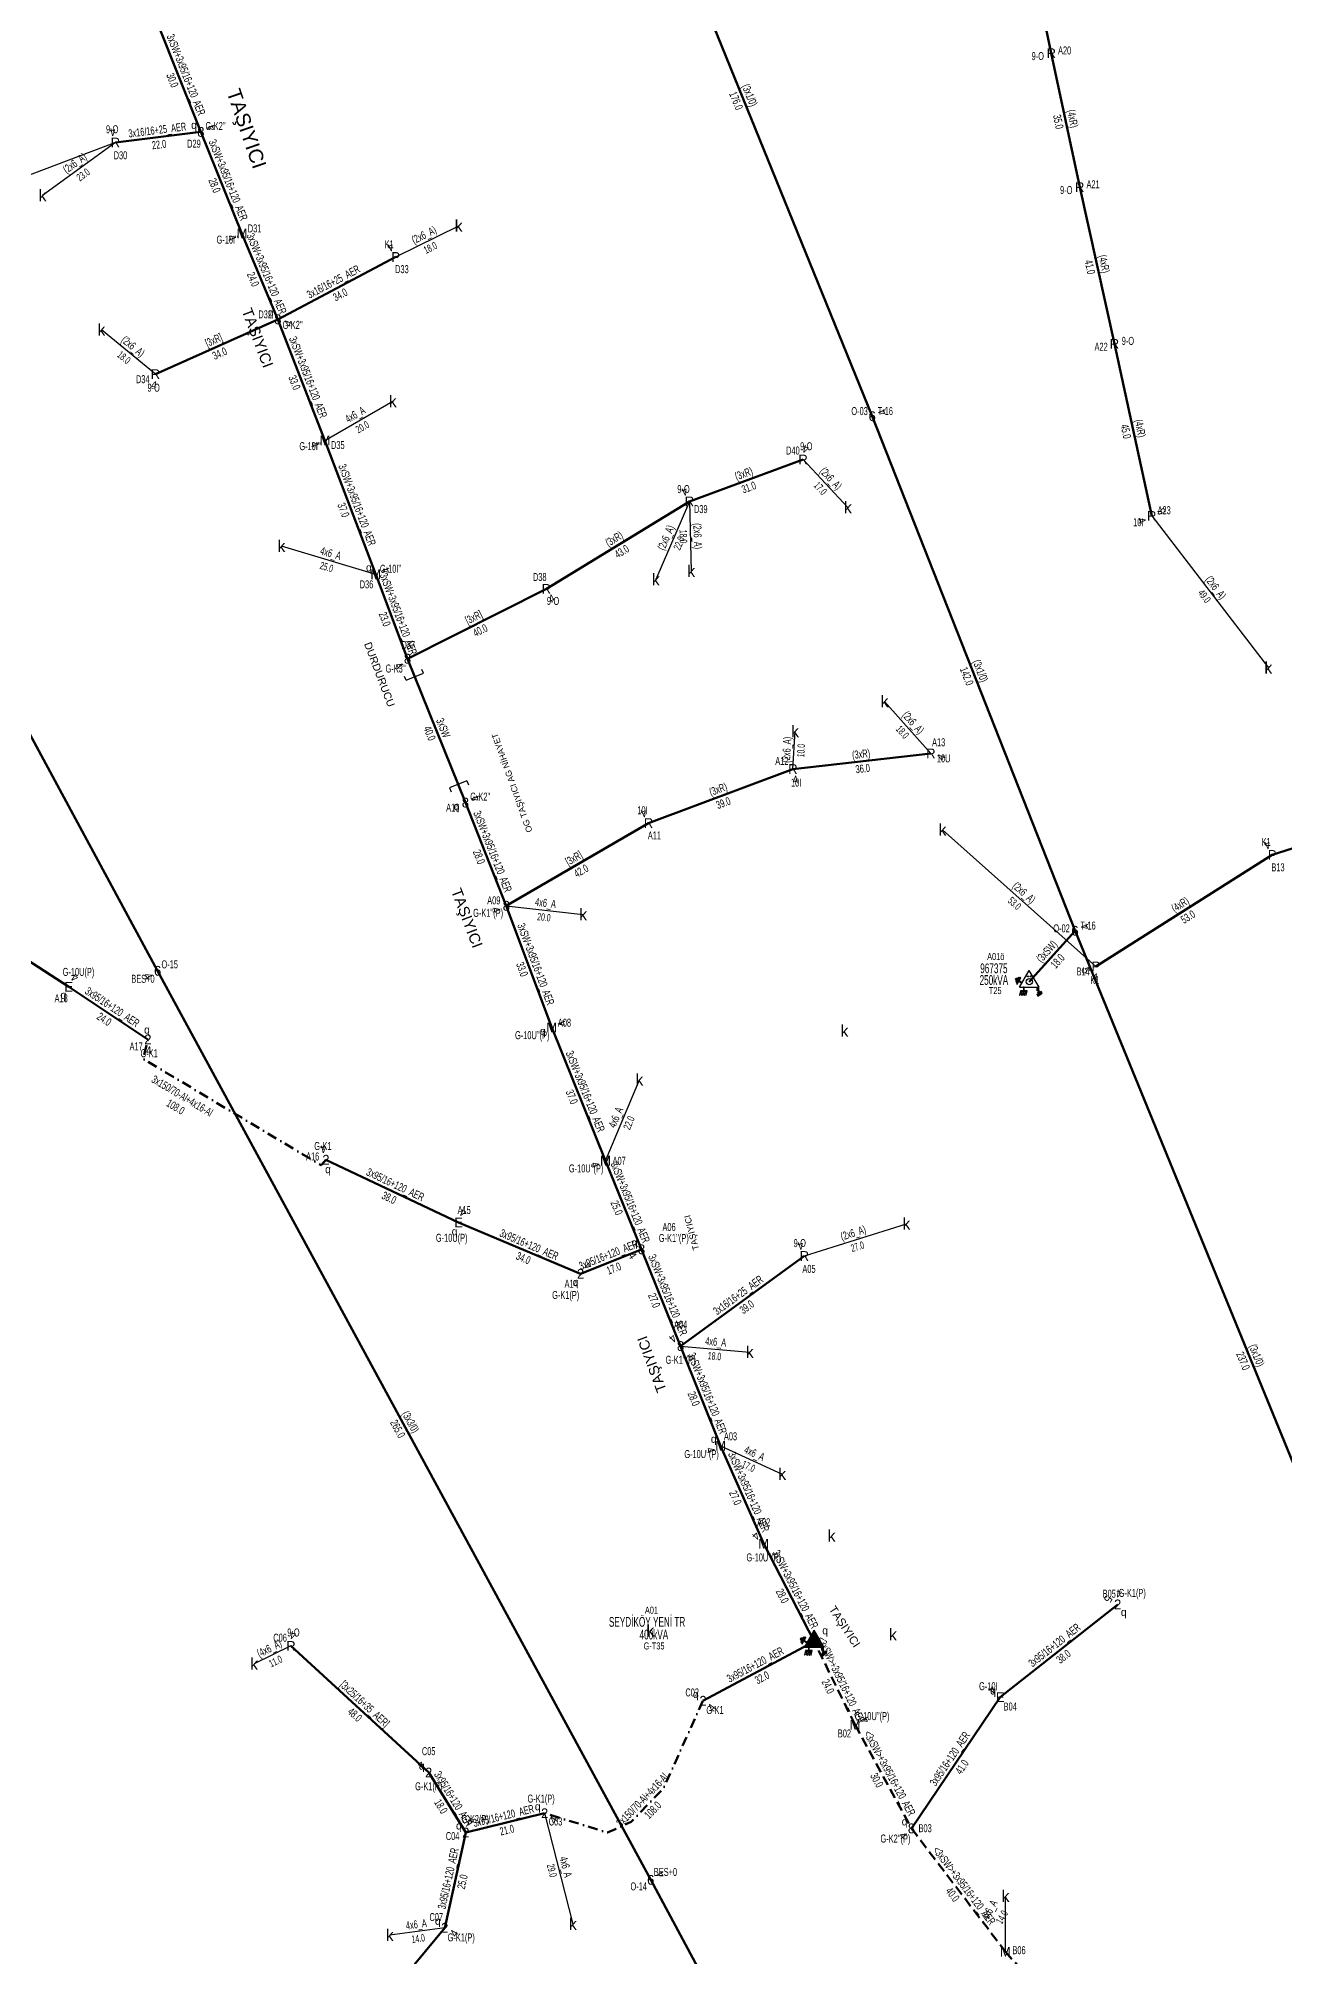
# Model space of a CAD drawing. Header units: millimetres. Extents: x 547575 to 550077, y 4149016 to 4153735.
# Drawn here: x 548948.9 to 549268.2, y 4151443 to 4151934.4 of the extents above; entities that cross this region are included whole.
import ezdxf
from ezdxf.enums import TextEntityAlignment as Align

# ---------------------------------------------------------------- set-up
doc = ezdxf.new("R2010")
doc.units = ezdxf.units.MM
doc.linetypes.add('DASHDOT', pattern=[5, 2.5, -1.25, 0, -1.25])
doc.linetypes.add('DASHED', pattern=[3.75, 2.5, -1.25])
for name, color, linetype, lineweight in [('DIREK_AG_MEVCUT', 120, 'Continuous', 25), ('DIREK_AG_YENI', 108, 'Continuous', 25), ('DIREK_ENH_MEVCUT', 6, 'Continuous', 25), ('DIREK_OG_YENI', 10, 'Continuous', 25), ('HAT_ABONE_HAVAI_MEVCUT', 56, 'Continuous', 30), ('HAT_ABONE_HAVAI_YENI', 30, 'Continuous', 30), ('HAT_AG_HAVAI_BYSK', 3, 'Continuous', 50), ('HAT_AG_HAVAI_MEVCUT', 126, 'Continuous', 50), ('HAT_AG_HAVAI_YENI', 3, 'Continuous', 50), ('HAT_AG_YERALTI_YENI', 3, 'DASHDOT', 50), ('HAT_ENH_HAVAI_MEVCUT', 6, 'Continuous', 70), ('HAT_OG_HAVAI_ILERDE', 1, 'DASHED', 70), ('HAT_OG_HAVAI_MEVCUT', 48, 'Continuous', 70), ('HAT_OG_HAVAI_YENI', 1, 'Continuous', 70), ('KOFRE_ABONE_MEVCUT', 6, 'Continuous', 25), ('KOFRE_AG_MEVCUT', 6, 'Continuous', 25), ('KULLANICI', 1, 'Continuous', 25), ('TRAFO_MEVCUT', 5, 'Continuous', 30), ('TRAFO_TADILAT_BYSK', 5, 'Continuous', 30), ('TRAFO_YENI', 5, 'Continuous', 30)]:
    doc.layers.add(name, color=color, linetype=linetype, lineweight=lineweight)
doc.layers.add('NIA_AG', color=5, linetype='Continuous')
doc.styles.add('Direk', font='B_CAD')
doc.styles.get("Standard").update_dxf_attribs({"font": 'Arial'})

# ---------------------------------------------------------------- blocks, each defined once
blk = doc.blocks.new('AG_NIA', base_point=(-64.4296, 129.8924))
at = {"layer": 'NIA_AG'}
for p, q in [((-64.429604, 132.292432), (-65.529604, 132.292432)), ((-64.429604, 127.492432), (-64.429604, 132.292432)), ((-64.429604, 127.492432), (-65.529604, 127.492432))]:
    blk.add_line(p, q, dxfattribs=at)
blk = doc.blocks.new('YENI_DIREK')
h = blk.add_hatch(color=32)
h.paths.add_polyline_path([(-3.28, -0.5), (-3.07, -0.63), (-2.64, 0.1), (-1.87, -0.35), (-1.77, -0.17), (-2.54, 0.28), (-2.11, 1.01), (-2.33, 1.14)])
h.paths.add_polyline_path([(-3.42, -0.17), (-3.29, -0.25), (-2.57, 0.98), (-2.7, 1.06)])
h.paths.add_polyline_path([(-3.5, 0.29), (-3.37, 0.22), (-3.01, 0.82), (-3.14, 0.9)])
h.paths.add_polyline_path([(-3.41, 0.73), (-3.54, 0.81), (-3.62, 0.68), (-3.49, 0.61)])
h.paths.add_polyline_path([(-1.26, -1.44), (-1.46, -1.44), (-1.47, -2.34), (-2.22, -2.34), (-2.48, -3.47), (-2.38, -3.47), (-2.17, -2.54), (-1.87, -2.54), (-2.08, -3.47), (-1.98, -3.47), (-1.77, -2.54), (-1.47, -2.54), (-1.68, -3.48), (-1.58, -3.48), (-1.37, -2.54), (-1.07, -2.54), (-1.28, -3.48), (-1.18, -3.48), (-0.97, -2.54), (-0.67, -2.55), (-0.88, -3.48), (-0.78, -3.48), (-0.52, -2.35), (-1.27, -2.34)])
at = {"layer": 'TRAFO_YENI'}
for points in [[(2.31, -1.57), (2.08, -1.92), (2.04, -1.44), (1.9, -1.44), (1.98, -2.32), (2.21, -1.96), (2.27, -2.67), (2.06, -2.67), (2.36, -2.87), (2.36, -2.86), (2.6, -2.49), (2.41, -2.63)], [(2.31, -1.57), (2.08, -1.92), (2.04, -1.44), (1.9, -1.44), (1.98, -2.32), (2.21, -1.96), (2.27, -2.67), (2.06, -2.67), (2.36, -2.87), (1.94, -3.19), (2.16, -3.79), (2.22, -3.74), (2.04, -3.26), (2.22, -3.13), (2.4, -3.6), (2.46, -3.56), (2.28, -3.08), (2.46, -2.94), (2.64, -3.42), (2.69, -3.38), (2.51, -2.9), (2.69, -2.76), (2.87, -3.24), (2.93, -3.2), (2.75, -2.72), (2.93, -2.58), (3.11, -3.06), (3.17, -3.01), (2.95, -2.42), (2.36, -2.86), (2.6, -2.49), (2.41, -2.63)], [(2.93, -2.58), (3.11, -3.06), (3.17, -3.01), (2.95, -2.42), (2.36, -2.86), (2.6, -2.49), (2.41, -2.63), (2.31, -1.57), (2.08, -1.92), (2.04, -1.44), (1.9, -1.44), (1.98, -2.32), (2.21, -1.96), (2.27, -2.67), (2.06, -2.67), (2.36, -2.87), (1.94, -3.19), (2.16, -3.79), (2.22, -3.74), (2.04, -3.26), (2.22, -3.13), (2.4, -3.6), (2.46, -3.56), (2.28, -3.08), (2.46, -2.94), (2.64, -3.42), (2.69, -3.38), (2.51, -2.9), (2.69, -2.76), (2.87, -3.24), (2.93, -3.2), (2.75, -2.72)]]:
    blk.add_hatch(color=32, dxfattribs=at).paths.add_polyline_path(points)
at = {"layer": 'TRAFO_TADILAT_BYSK', "color": 32, "flags": 128}
for points in [[(-3.49, 0.61), (-3.41, 0.73), (-3.54, 0.81), (-3.62, 0.68), (-3.49, 0.61)], [(-3.37, 0.22), (-3.01, 0.82), (-3.14, 0.9), (-3.5, 0.29), (-3.37, 0.22)], [(-3.29, -0.25), (-2.57, 0.98), (-2.7, 1.06), (-3.42, -0.17), (-3.29, -0.25)], [(-1.77, -0.17), (-2.54, 0.28), (-2.11, 1.01), (-2.33, 1.14), (-3.28, -0.5), (-3.07, -0.63), (-2.64, 0.1), (-1.87, -0.35), (-1.77, -0.17)], [(-1.26, -1.44), (-1.46, -1.44), (-1.47, -2.34), (-2.22, -2.34), (-2.48, -3.47), (-2.38, -3.47), (-2.17, -2.54), (-1.87, -2.54), (-2.08, -3.47), (-1.98, -3.47), (-1.77, -2.54), (-1.47, -2.54), (-1.68, -3.48), (-1.58, -3.48), (-1.37, -2.54), (-1.07, -2.54), (-1.28, -3.48), (-1.18, -3.48), (-0.97, -2.54), (-0.67, -2.55), (-0.88, -3.48), (-0.78, -3.48), (-0.52, -2.35), (-1.27, -2.34), (-1.26, -1.44)]]:
    blk.add_lwpolyline(points, dxfattribs=at)
at = {"layer": 'TRAFO_YENI', "linetype": 'Continuous'}
for p, q in [((-2.5, -1.44), (0, 2.89)), ((2.5, -1.44), (0, 2.89)), ((-2.5, -1.44), (2.5, -1.44))]:
    blk.add_line(p, q, dxfattribs=at)
at = {"layer": 'TRAFO_YENI', "color": 32, "flags": 128}
blk.add_lwpolyline([(1.9, -1.44), (2.04, -1.44), (2.08, -1.92), (2.31, -1.57), (2.41, -2.63), (2.6, -2.49), (2.36, -2.86), (2.95, -2.42), (3.17, -3.01), (3.11, -3.06), (2.93, -2.58), (2.75, -2.72), (2.93, -3.2), (2.87, -3.24), (2.69, -2.76), (2.51, -2.9), (2.69, -3.38), (2.64, -3.42), (2.46, -2.94), (2.28, -3.08), (2.46, -3.56), (2.4, -3.6), (2.22, -3.13), (2.04, -3.26), (2.22, -3.74), (2.16, -3.79), (1.94, -3.19), (2.36, -2.87), (2.06, -2.67), (2.27, -2.67), (2.21, -1.96), (1.98, -2.32), (1.9, -1.44)], dxfattribs=at)
at = {"layer": 'TRAFO_YENI', "linetype": 'Continuous'}
for points in [[(-2.5, -1.44), (0, -1.44), (0, 2.89)], [(0, -1.44), (0, 2.89), (2.5, -1.44)]]:
    blk.add_solid(points, dxfattribs=at)
blk = doc.blocks.new('MEV_DIREK_OZEL')
h = blk.add_hatch(color=32)
h.paths.add_polyline_path([(-2.12, 1), (-2.34, 1.12), (-3.29, -0.52), (-3.08, -0.65), (-2.65, 0.09), (-1.88, -0.36), (-1.78, -0.19), (-2.55, 0.26)])
h.paths.add_polyline_path([(-3.44, -0.15), (-3.31, -0.22), (-2.59, 1.01), (-2.72, 1.09)])
h.paths.add_polyline_path([(-3.52, 0.32), (-3.39, 0.24), (-3.03, 0.85), (-3.16, 0.92)])
h.paths.add_polyline_path([(-3.56, 0.84), (-3.64, 0.71), (-3.51, 0.63), (-3.43, 0.76)])
h.paths.add_polyline_path([(-1.49, -2.34), (-2.24, -2.34), (-2.5, -3.47), (-2.4, -3.47), (-2.19, -2.54), (-1.89, -2.54), (-2.1, -3.47), (-2, -3.47), (-1.79, -2.54), (-1.49, -2.54), (-1.7, -3.48), (-1.6, -3.48), (-1.39, -2.54), (-1.09, -2.54), (-1.3, -3.48), (-1.2, -3.48), (-0.99, -2.54), (-0.69, -2.55), (-0.9, -3.48), (-0.8, -3.48), (-0.54, -2.35), (-1.29, -2.34), (-1.29, -1.44), (-1.49, -1.44)])
at = {"layer": 'TRAFO_MEVCUT'}
for points in [[(2.4, -1.57), (2.17, -1.92), (2.12, -1.44), (1.99, -1.44), (2.06, -2.32), (2.29, -1.96), (2.35, -2.67), (2.14, -2.67), (2.44, -2.87), (2.45, -2.86), (2.69, -2.49), (2.49, -2.63)], [(2.4, -1.57), (2.17, -1.92), (2.12, -1.44), (1.99, -1.44), (2.06, -2.32), (2.29, -1.96), (2.35, -2.67), (2.14, -2.67), (2.44, -2.87), (2.02, -3.19), (2.24, -3.79), (2.3, -3.74), (2.13, -3.26), (2.3, -3.13), (2.48, -3.6), (2.54, -3.56), (2.36, -3.08), (2.54, -2.94), (2.72, -3.42), (2.78, -3.38), (2.6, -2.9), (2.78, -2.76), (2.95, -3.24), (3.01, -3.2), (2.84, -2.72), (3.01, -2.58), (3.19, -3.06), (3.25, -3.01), (3.03, -2.42), (2.45, -2.86), (2.69, -2.49), (2.49, -2.63)], [(3.01, -2.58), (3.19, -3.06), (3.25, -3.01), (3.03, -2.42), (2.45, -2.86), (2.69, -2.49), (2.49, -2.63), (2.4, -1.57), (2.17, -1.92), (2.12, -1.44), (1.99, -1.44), (2.06, -2.32), (2.29, -1.96), (2.35, -2.67), (2.14, -2.67), (2.44, -2.87), (2.02, -3.19), (2.24, -3.79), (2.3, -3.74), (2.13, -3.26), (2.3, -3.13), (2.48, -3.6), (2.54, -3.56), (2.36, -3.08), (2.54, -2.94), (2.72, -3.42), (2.78, -3.38), (2.6, -2.9), (2.78, -2.76), (2.95, -3.24), (3.01, -3.2), (2.84, -2.72)]]:
    blk.add_hatch(color=32, dxfattribs=at).paths.add_polyline_path(points)
at = {"layer": 'TRAFO_MEVCUT', "linetype": 'Continuous'}
for p, q in [((-2.5, -1.44), (0, 2.89)), ((2.5, -1.44), (0, 2.89)), ((-2.5, -1.44), (2.5, -1.44))]:
    blk.add_line(p, q, dxfattribs=at)
at = {"layer": 'TRAFO_MEVCUT', "color": 32, "flags": 128}
blk.add_lwpolyline([(1.99, -1.44), (2.12, -1.44), (2.17, -1.92), (2.4, -1.57), (2.49, -2.63), (2.69, -2.49), (2.45, -2.86), (3.03, -2.42), (3.25, -3.01), (3.19, -3.06), (3.01, -2.58), (2.84, -2.72), (3.01, -3.2), (2.95, -3.24), (2.78, -2.76), (2.6, -2.9), (2.78, -3.38), (2.72, -3.42), (2.54, -2.94), (2.36, -3.08), (2.54, -3.56), (2.48, -3.6), (2.3, -3.13), (2.13, -3.26), (2.3, -3.74), (2.24, -3.79), (2.02, -3.19), (2.44, -2.87), (2.14, -2.67), (2.35, -2.67), (2.29, -1.96), (2.06, -2.32), (1.99, -1.44)], dxfattribs=at)
at = {"layer": 'TRAFO_MEVCUT', "linetype": 'Continuous'}
for centre, radius in [((0, 0), 0.804), ((-0.34, 1.34), 0.12), ((0.34, 1.34), 0.12)]:
    blk.add_circle(centre, radius, dxfattribs=at)
at = {"layer": 'TRAFO_TADILAT_BYSK', "color": 32, "flags": 128}
for points in [[(-3.51, 0.63), (-3.43, 0.76), (-3.56, 0.84), (-3.64, 0.71), (-3.51, 0.63)], [(-3.39, 0.24), (-3.03, 0.85), (-3.16, 0.92), (-3.52, 0.32), (-3.39, 0.24)], [(-3.31, -0.22), (-2.59, 1.01), (-2.72, 1.09), (-3.44, -0.15), (-3.31, -0.22)], [(-1.78, -0.19), (-2.55, 0.26), (-2.12, 1), (-2.34, 1.12), (-3.29, -0.52), (-3.08, -0.65), (-2.65, 0.09), (-1.88, -0.36), (-1.78, -0.19)], [(-1.29, -1.44), (-1.49, -1.44), (-1.49, -2.34), (-2.24, -2.34), (-2.5, -3.47), (-2.4, -3.47), (-2.19, -2.54), (-1.89, -2.54), (-2.1, -3.47), (-2, -3.47), (-1.79, -2.54), (-1.49, -2.54), (-1.7, -3.48), (-1.6, -3.48), (-1.39, -2.54), (-1.09, -2.54), (-1.3, -3.48), (-1.2, -3.48), (-0.99, -2.54), (-0.69, -2.55), (-0.9, -3.48), (-0.8, -3.48), (-0.54, -2.35), (-1.29, -2.34), (-1.29, -1.44)]]:
    blk.add_lwpolyline(points, dxfattribs=at)

msp = doc.modelspace()

# ---------------------------------------------------------------- linework, layer by layer
at = {"layer": 'HAT_ABONE_HAVAI_MEVCUT'}
for p, q in [((548968.61, 4151907.68), (548895.99, 4151880.29)), ((548968.61, 4151907.68), (548949.94, 4151894.15)), ((549040.41, 4151878.37), (549056.55, 4151886.34)), ((548978.86, 4151848.36), (548965, 4151859.71)), ((549144.8, 4151826.48), (549156.28, 4151814.22)), ((549115.68, 4151815.76), (549107.05, 4151795.73)), ((549115.68, 4151815.76), (549116.14, 4151797.89)), ((549234.12, 4151812.039), (549263.996, 4151773.113)), ((549177.53, 4151751.2), (549165.68, 4151764.55)), ((549142.17, 4151747.21), (549142.73, 4151756.87)), ((549219.806, 4151696.658), (549180.507, 4151731.651)), ((549145.12, 4151622.48), (549171.25, 4151630.74)), ((549013.58, 4151522.59), (549004.128546, 4151517.972856))]:
    msp.add_line(p, q, dxfattribs=at)
at = {"layer": 'HAT_ABONE_HAVAI_YENI'}
for p, q in [((549022.276, 4151831.386), (549039.65, 4151841.4)), ((549035.314, 4151797.075), (549011.127991, 4151804.298671)), ((549068.754, 4151712.173), (549088.45, 4151709.93)), ((549094.168, 4151646.892), (549102.85, 4151667.63)), ((549113.401, 4151599.395), (549131.12, 4151597.86)), ((549123.667, 4151573.859), (549139.44, 4151566.62)), ((549078.561, 4151479.725), (549085.82, 4151451.31)), ((549196.633537, 4151444.260407), (549196.67, 4151458.51)), ((549052.977, 4151450.402), (549038.88, 4151448.48))]:
    msp.add_line(p, q, dxfattribs=at)
at = {"layer": 'HAT_AG_HAVAI_BYSK'}
for p, q in [((548978.86, 4151848.36), (549010.212, 4151862.398)), ((549079.02, 4151793.35), (549043.441, 4151775.47)), ((549105.2, 4151733.35), (549068.754, 4151712.173)), ((549048.859679, 4151490.143606), (549013.58, 4151522.59)), ((549022.01, 4151413.09), (549052.977, 4151450.402))]:
    msp.add_line(p, q, dxfattribs=at)
at = {"layer": 'HAT_AG_HAVAI_MEVCUT'}
for p, q in [((549208.374, 4151930.565), (549199.874, 4151971.462)), ((549208.374, 4151930.565), (549215.67, 4151896.26)), ((549224.567, 4151856.133), (549215.67, 4151896.26)), ((549234.12, 4151812.039), (549224.567, 4151856.133)), ((549115.68, 4151815.76), (549144.8, 4151826.48)), ((549079.02, 4151793.35), (549115.68, 4151815.76)), ((549177.53, 4151751.2), (549142.17, 4151747.21)), ((549105.2, 4151733.35), (549142.17, 4151747.21)), ((549264.983, 4151725.206), (549282.929, 4151730.95)), ((549219.806, 4151696.658), (549264.983, 4151725.206))]:
    msp.add_line(p, q, dxfattribs=at)
at = {"layer": 'HAT_AG_HAVAI_YENI'}
for p, q in [((548968.61, 4151907.68), (548990.5, 4151910.416)), ((549040.41, 4151878.37), (549010.212, 4151862.398)), ((548956.627618, 4151691.433258), (548927.009, 4151710.568)), ((548976.913216, 4151677.954514), (548956.627618, 4151691.433258)), ((549056.521, 4151631.057), (549022.528, 4151647.126)), ((549087.773, 4151617.92), (549056.521, 4151631.057)), ((549103.402, 4151624.176), (549087.773, 4151617.92)), ((549113.401, 4151599.395), (549145.12, 4151622.48)), ((549195.293, 4151509.454), (549225.398, 4151533.222)), ((549147.626771, 4151523.741767), (549119.145633, 4151508.546063)), ((549172.56, 4151475.849), (549195.293, 4151509.454)), ((549058.373, 4151474.799), (549048.859679, 4151490.143606)), ((549078.561, 4151479.725), (549058.373, 4151474.799)), ((549058.373, 4151474.799), (549052.977, 4151450.402))]:
    msp.add_line(p, q, dxfattribs=at)
at = {"layer": 'HAT_AG_YERALTI_YENI', "flags": 128}
for points in [[(549022.528, 4151647.126), (549021.319401, 4151645.698969), (548975.695173, 4151672.992034), (548976.913216, 4151677.954514)], [(549119.145633, 4151508.546063), (549109.078042, 4151486.179124), (549100.752693, 4151477.530461), (549094.690546, 4151474.782287), (549078.561, 4151479.725)]]:
    msp.add_lwpolyline(points, dxfattribs=at)
at = {"layer": 'HAT_ENH_HAVAI_MEVCUT'}
for p, q in [((549162.505794, 4151837.577322), (549096.242398, 4152000.639409)), ((548843.543, 4151946.816), (548979.421, 4151695.522)), ((549214.457, 4151705.78), (549162.505794, 4151837.577322)), ((549304.109849, 4151486.855643), (549214.457, 4151705.78)), ((548979.421, 4151695.522), (549105.755802, 4151462.669872)), ((549105.755802, 4151462.669872), (549219.021558, 4151251.826673))]:
    msp.add_line(p, q, dxfattribs=at)
at = {"layer": 'HAT_OG_HAVAI_ILERDE'}
for p, q in [((549158.117, 4151502.362), (549147.626771, 4151523.741767)), ((549158.117, 4151502.362), (549172.56, 4151475.849)), ((549172.56, 4151475.849), (549196.633537, 4151444.260407)), ((549196.633537, 4151444.260407), (549218.255, 4151420.171))]:
    msp.add_line(p, q, dxfattribs=at)
at = {"layer": 'HAT_OG_HAVAI_MEVCUT'}
msp.add_line((549214.457, 4151705.78), (549202.741, 4151692.74), dxfattribs=at)
at = {"layer": 'HAT_OG_HAVAI_YENI'}
for p, q in [((548979.414, 4151938.308), (548990.5, 4151910.416)), ((548990.5, 4151910.416), (549001.028, 4151884.372)), ((549001.028, 4151884.372), (549010.212, 4151862.398)), ((549010.212, 4151862.398), (549022.276, 4151831.386)), ((549022.276, 4151831.386), (549035.314, 4151797.075)), ((549035.314, 4151797.075), (549043.441, 4151775.47)), ((549043.441, 4151775.47), (549058.275, 4151738.622)), ((549058.275, 4151738.622), (549068.754, 4151712.173)), ((549068.754, 4151712.173), (549080.392, 4151680.981)), ((549080.392, 4151680.981), (549094.168, 4151646.892)), ((549094.168, 4151646.892), (549103.402, 4151624.176)), ((549103.402, 4151624.176), (549113.401, 4151599.395)), ((549123.667, 4151573.859), (549113.401, 4151599.395)), ((549134.693, 4151548.768), (549123.667, 4151573.859)), ((549147.626771, 4151523.741767), (549134.693, 4151548.768))]:
    msp.add_line(p, q, dxfattribs=at)

# ---------------------------------------------------------------- block references
at = {"layer": 'NIA_AG'}
for p, rotation in [((549045.308236, 4151770.831743), 291.928371), ((549056.407764, 4151743.260257), 111.928371)]:
    msp.add_blockref('AG_NIA', p, dxfattribs=dict(at, rotation=rotation))
at = {"layer": 'TRAFO_MEVCUT', "linetype": 'ByBlock'}
msp.add_blockref('MEV_DIREK_OZEL', (549202.741, 4151692.74), dxfattribs=at)
at = {"layer": 'TRAFO_YENI'}
msp.add_blockref('YENI_DIREK', (549147.626771, 4151523.741767), dxfattribs=at)

# ---------------------------------------------------------------- texts
at = {"layer": 'DIREK_AG_MEVCUT', "linetype": 'ByBlock', "width": 0.53}
for s, p in [('9-O', (549204.916385, 4151929.838007)), ('A20', (549211.799109, 4151931.285159)), ('9-O', (549212.217331, 4151895.510092)), ('A21', (549219.090256, 4151897.002867)), ('A22', (549221.14816, 4151855.383643)), ('9-O', (549228.018226, 4151856.889456)), ('10I', (549230.673337, 4151810.441643)), ('A23', (549237.295544, 4151813.510707)), ('K1', (549263.435388, 4151728.522011)), ('B13', (549266.463209, 4151722.03441)), ('B14', (549216.556532, 4151695.357632)), ('K1', (549219.516888, 4151693.138999))]:
    msp.add_text(s, height=2.05, dxfattribs=at).set_placement(p, align=Align.MIDDLE_CENTER)
at = {"layer": 'DIREK_AG_MEVCUT', "linetype": 'ByBlock', "style": 'Direk'}
for s, p in [('R', (549208.374, 4151930.565)), ('R', (549215.67, 4151896.26)), ('R', (549224.567, 4151856.133)), ('R', (549234.12, 4151812.039)), ('P', (549264.983, 4151725.206)), ('P', (549219.806, 4151696.658))]:
    msp.add_text(s, height=2.5, dxfattribs=at).set_placement(p, align=Align.MIDDLE_CENTER)
at = {"layer": 'DIREK_AG_MEVCUT', "width": 0.53}
for s, p in [('9-O', (548967.767562, 4151911.085499)), ('D30', (548969.894315, 4151904.424154)), ('K1', (549038.738729, 4151881.639106)), ('D33', (549042.003187, 4151875.253631)), ('D34', (548975.604537, 4151847.074714)), ('9-O', (548978.396706, 4151844.886271)), ('D40', (549142.181197, 4151828.80204)), ('9-O', (549145.609107, 4151829.893241)), ('9-O', (549114.148947, 4151818.923794)), ('D39', (549118.576237, 4151813.794851)), ('D38', (549077.319997, 4151796.40941)), ('9-O', (549080.728011, 4151790.276179)), ('A13', (549179.522244, 4151754.077666)), ('A12', (549139.352271, 4151749.286151)), ('10U', (549180.810863, 4151749.941631)), ('10I', (549143.004664, 4151743.731894)), ('10I', (549103.640823, 4151736.640305)), ('A11', (549106.698782, 4151730.187145)), ('9-O', (549143.935138, 4151625.785511)), ('A05', (549146.300998, 4151619.18527)), ('C06', (549010.791357, 4151524.705058)), ('9-O', (549014.212523, 4151526.038596))]:
    msp.add_text(s, height=2.05, dxfattribs=at).set_placement(p, align=Align.MIDDLE_CENTER)
at = {"layer": 'DIREK_AG_MEVCUT', "color": 32, "style": 'Direk'}
for s, rotation, p in [('4', 193.894642, (548967.937616, 4151910.398069)), ('4', 207.077565, (549039.13545, 4151880.863095)), ('4', 352.403252, (548978.48984, 4151845.584575)), ('4', 166.66422, (549145.445841, 4151829.204498)), ('4', 205.82371, (549114.46031, 4151818.280388)), ('4', 294.865383, (549231.579565, 4151810.861634)), ('5', 114.865383, (549236.660435, 4151813.216366)), ('4', 389.059338, (549080.380002, 4151790.902472)), ('4', 429.015772, (549180.144301, 4151750.197289)), ('4', 373.494469, (549142.823384, 4151744.487301)), ('4', 205.35487, (549104.000974, 4151735.880284)), ('4', 205.018882, (549263.798833, 4151727.743272)), ('5', 291.810231, (549217.206425, 4151695.617706)), ('4', 355.303282, (549219.576732, 4151693.867402)), ('4', 199.720248, (549144.175202, 4151625.115784)), ('4', 169.606639, (549014.085134, 4151525.344059))]:
    msp.add_text(s, height=2, rotation=rotation, dxfattribs=at).set_placement(p, align=Align.MIDDLE_CENTER)
at = {"layer": 'DIREK_AG_MEVCUT', "style": 'Direk'}
for s, p in [('R', (548968.61, 4151907.68)), ('P', (549040.41, 4151878.37)), ('R', (548978.86, 4151848.36)), ('R', (549144.8, 4151826.48)), ('R', (549115.68, 4151815.76)), ('R', (549079.02, 4151793.35)), ('R', (549177.53, 4151751.2)), ('R', (549142.17, 4151747.21)), ('R', (549105.2, 4151733.35)), ('R', (549145.12, 4151622.48)), ('R', (549013.58, 4151522.59))]:
    msp.add_text(s, height=2.5, dxfattribs=at).set_placement(p, align=Align.MIDDLE_CENTER)
at = {"layer": 'DIREK_AG_YENI', "style": 'Direk'}
for s, p in [('E', (548956.627618, 4151691.433258)), ('2', (548976.913216, 4151677.954514)), ('2', (549022.528, 4151647.126)), ('E', (549056.521, 4151631.057)), ('2', (549087.773, 4151617.92)), ('2', (549225.398, 4151533.222)), ('E', (549195.293, 4151509.454)), ('2', (549119.145633, 4151508.546063)), ('2', (549048.859679, 4151490.143606)), ('2', (549078.561, 4151479.725)), ('2', (549058.373, 4151474.799)), ('2', (549052.977, 4151450.402))]:
    msp.add_text(s, height=2.5, dxfattribs=at).set_placement(p, align=Align.MIDDLE_CENTER)
at = {"layer": 'DIREK_AG_YENI', "width": 0.53}
for s, p in [('G-10U(P)', (548959.141667, 4151695.249931)), ('A18', (548954.702315, 4151688.510382)), ('A17', (548973.909923, 4151676.15723)), ('G-K1', (548977.243797, 4151674.425069)), ('A16', (549019.13229, 4151647.974029)), ('G-K1', (549021.765701, 4151650.646292)), ('A15', (549057.954562, 4151634.249945)), ('G-10U(P)', (549054.761029, 4151627.137051)), ('G-K1(P)', (549083.96914, 4151612.492879)), ('A14', (549085.366876, 4151615.378235)), ('B05', (549223.229195, 4151535.96905)), ('G-K1(P)', (549229.133789, 4151536.171418)), ('C02', (549116.375897, 4151510.68582)), ('G-10I', (549192.245647, 4151512.285093)), ('G-K1', (549122.216839, 4151506.173405)), ('B04', (549197.857187, 4151507.071785)), ('C05', (549048.859679, 4151495.643606)), ('G-K1(P)', (549048.859679, 4151486.643606)), ('G-K1(P)', (549077.672493, 4151483.490214)), ('G-K2(P)', (549060.795941, 4151478.241253)), ('C03', (549081.360036, 4151477.623716)), ('C04', (549054.992842, 4151473.890963)), ('C07', (549050.800975, 4151453.143335)), ('G-K1(P)', (549057.196164, 4151447.937957))]:
    msp.add_text(s, height=2.05, dxfattribs=at).set_placement(p, align=Align.MIDDLE_CENTER)
at = {"layer": 'DIREK_AG_YENI', "color": 32, "style": 'Direk'}
for s, rotation, p in [('4', 146.627033, (548958.167861, 4151693.771559)), ('4', 365.350915, (548977.174331, 4151675.166716)), ('4', 192.218415, (549021.935411, 4151649.862574)), ('4', 155.820972, (549057.66785, 4151633.611356)), ('4', 136.570304, (549089.697899, 4151619.953412)), ('5', 240.791213, (549222.954028, 4151534.588382)), ('4', 173.291213, (549225.725105, 4151536.002828)), ('4', 227.106888, (549193.241651, 4151511.359772)), ('4', 412.312145, (549121.361421, 4151506.834257)), ('4', 225.000001, (549046.87978, 4151492.123505)), ('4', 157.70777, (549059.435126, 4151477.389731)), ('4', 413.10382, (549080.800229, 4151478.043973)), ('4', 419.714552, (549055.394866, 4151448.989937))]:
    msp.add_text(s, height=2, rotation=rotation, dxfattribs=at).set_placement(p, align=Align.MIDDLE_CENTER)
at = {"layer": 'DIREK_AG_YENI', "color": 4, "style": 'Direk'}
for p in [(548955.257506, 4151689.342136), (548976.680078, 4151680.443619), (549023.057097, 4151644.68263), (549055.497027, 4151628.776325), (549086.506548, 4151615.764519), (549226.947147, 4151531.259822), (549117.321209, 4151510.255296), (549193.461438, 4151511.155582), (549047.091912, 4151491.911373), (549076.793233, 4151481.492767), (549056.605233, 4151476.566767), (549051.209233, 4151452.169767)]:
    msp.add_text('q', height=2, dxfattribs=at).set_placement(p, align=Align.MIDDLE_CENTER)
at = {"layer": 'DIREK_ENH_MEVCUT', "width": 0.53}
for s, p in [('O-03', (549159.264471, 4151838.89786)), ('T-16', (549165.849953, 4151838.915852)), ('O-02', (549211.012453, 4151706.400563)), ('T-16', (549217.799299, 4151707.123018)), ('O-15', (548982.498566, 4151697.18891)), ('BES+0', (548975.652265, 4151693.480731)), ('O-14', (549102.675973, 4151461.007147)), ('BES+0', (549109.527817, 4151464.706291))]:
    msp.add_text(s, height=2.05, dxfattribs=at).set_placement(p, align=Align.MIDDLE_CENTER)
at = {"layer": 'DIREK_ENH_MEVCUT', "style": 'Direk'}
for p in [(549162.505794, 4151837.577322), (549214.457, 4151705.78), (548979.421, 4151695.522), (549105.755802, 4151462.669872)]:
    msp.add_text('6', height=2.5, dxfattribs=at).set_placement(p, align=Align.MIDDLE_CENTER)
at = {"layer": 'DIREK_ENH_MEVCUT', "color": 32, "style": 'Direk'}
for rotation, p in [(111.814212, (549165.105297, 4151838.617797)), (111.891481, (549217.055097, 4151706.82398)), (298.441413, (548976.958947, 4151694.188472)), (118.363535, (549108.219665, 4151464.000052))]:
    msp.add_text('4', height=2, rotation=rotation, dxfattribs=at).set_placement(p, align=Align.MIDDLE_CENTER)
at = {"layer": 'DIREK_OG_YENI', "width": 0.53}
for s, p in [('D29', (548988.727166, 4151907.39821)), ("G-K2''", (548994.254599, 4151911.921017)), ("G-10I''", (548997.25047, 4151882.819144)), ('D31', (549004.265156, 4151885.702721)), ('D32', (549006.957748, 4151863.686348)), ("G-K2''", (549014.007347, 4151860.983934)), ("G-10I''", (549018.458831, 4151829.918314)), ('D35', (549025.57284, 4151830.210905)), ('D36', (549032.926672, 4151794.515573)), ("G-10I''", (549039.101557, 4151798.506991)), ('D37', (549043.639474, 4151778.964368)), ("G-K3''", (549040.38449, 4151772.9618)), ('A10', (549055.024638, 4151737.323867)), ("G-K2''", (549062.070153, 4151740.137712)), ('A09', (549065.548562, 4151713.578407)), ("G-K1''(P)", (549064.087346, 4151710.378169)), ('A08', (549083.654409, 4151682.248552)), ("G-10U''(P)", (549075.401679, 4151679.042099)), ("G-10U''(P)", (549089.200413, 4151644.912471)), ('A07', (549097.667786, 4151646.853279)), ('A06', (549110.446174, 4151629.906389)), ("G-K1''(P)", (549111.666061, 4151627.080828)), ('A04', (549113.401, 4151604.895)), ("G-K1''(P)", (549113.401, 4151595.895)), ('A03', (549126.185665, 4151576.289293)), ("G-10U''(P)", (549118.780385, 4151571.743147)), ('A02', (549134.693, 4151554.268)), ("G-10U''(P)", (549134.693, 4151545.268)), ("G-10U''(P)", (549162.499592, 4151504.617426)), ('B02', (549155.38019, 4151500.180287)), ('B03', (549176.059557, 4151475.904685)), ("G-K2''(P)", (549168.449947, 4151473.256748)), ('B06', (549200.11119, 4151444.655283))]:
    msp.add_text(s, height=2.05, dxfattribs=at).set_placement(p, align=Align.MIDDLE_CENTER)
at = {"layer": 'DIREK_OG_YENI', "color": 4, "style": 'Direk'}
for p in [(548988.732233, 4151912.183767), (549008.444233, 4151864.165767), (549033.546233, 4151798.842767), (549055.953313, 4151737.694762), (549078.061708, 4151680.075606), (549101.634233, 4151625.943767), (549121.899233, 4151575.626767), (549170.792233, 4151477.616767)]:
    msp.add_text('q', height=2, dxfattribs=at).set_placement(p, align=Align.MIDDLE_CENTER)
at = {"layer": 'DIREK_OG_YENI', "style": 'Direk'}
for s, p in [('8', (548990.5, 4151910.416)), ('M', (549001.028, 4151884.372)), ('8', (549010.212, 4151862.398)), ('M', (549022.276, 4151831.386)), ('M', (549035.314, 4151797.075)), ('8', (549043.441, 4151775.47)), ('8', (549058.275, 4151738.622)), ('8', (549068.754, 4151712.173)), ('M', (549080.392, 4151680.981)), ('M', (549094.168, 4151646.892)), ('8', (549103.402, 4151624.176)), ('8', (549113.401, 4151599.395)), ('M', (549123.667, 4151573.859)), ('M', (549134.693, 4151548.768)), ('M', (549158.117, 4151502.362)), ('8', (549172.56, 4151475.849)), ('M', (549196.633537, 4151444.260407))]:
    msp.add_text(s, height=2.5, dxfattribs=at).set_placement(p, align=Align.MIDDLE_CENTER)
at = {"layer": 'DIREK_OG_YENI', "color": 32, "style": 'Direk'}
for rotation, p in [(111.843201, (548993.098976, 4151911.45779)), (292.346447, (548998.438275, 4151883.307423)), (429.565672, (549012.835804, 4151861.420426)), (291.031548, (549019.662528, 4151830.381131)), (110.710484, (549037.933062, 4151798.065209)), (309.372618, (549041.276497, 4151773.693789)), (111.770833, (549060.875289, 4151739.660506)), (291.037134, (549066.140626, 4151711.167876)), (111.232762, (549083.001927, 4151681.995041)), (291.726738, (549091.566912, 4151645.855495)), (303.803342, (549101.075334, 4151622.618237)), (225.000001, (549111.421101, 4151601.374899)), (293.412106, (549121.097522, 4151572.746443)), (225.000001, (549132.713101, 4151550.747899)), (117.231838, (549160.606654, 4151503.643258)), (310.450334, (549170.429288, 4151474.032392))]:
    msp.add_text('4', height=2, rotation=rotation, dxfattribs=at).set_placement(p, align=Align.MIDDLE_CENTER)
at = {"layer": 'HAT_ABONE_HAVAI_MEVCUT', "lineweight": 30, "width": 0.53}
for s, rotation, p in [('(2x6_A)', 395.930544, (548958.776217, 4151901.60327, 274474.97)), ('(2x6_A)', 26.280354, (549048.103651, 4151883.117143, 274528.275)), ('(2x6_A)', 320.685839, (548972.468536, 4151854.692631, 274482.5)), ('(2x6_A)', 313.11817, (549151.160454, 4151820.93098, 274578.14)), ('(2x6_A)', 426.691026, (549110.584373, 4151806.081336, 274553.525)), ('(2x6_A)', 271.474552, (549116.759719, 4151806.846873, 274558.07)), ('(2x6_A)', 307.506512, (549249.732292, 4151793.093524, 274631.998)), ('(2x6_A)', 311.593556, (549172.240692, 4151758.439266, 274582.84)), ('(2x6_A)', 86.682219, (549141.601425, 4151752.089193, 274571.365)), ('(2x6_A)', 318.31718, (549200.721755, 4151714.789312, 274590.2535)), ('(2x6_A)', 17.542357, (549157.928801, 4151627.42047, 274585.625)), ('(4x6_A)', 386.036043, (549008.481177, 4151521.045168, 274502.064273))]:
    msp.add_text(s, height=2.05, rotation=rotation, dxfattribs=at).set_placement(p, align=Align.CENTER)
for s, rotation, p in [('23.0', 395.930544, (548959.773783, 4151900.22673, 274474.97)), ('18.0', 26.280354, (549048.856349, 4151881.592857, 274528.275)), ('18.0', 320.685839, (548971.391464, 4151853.377369, 274482.5)), ('17.0', 313.11817, (549149.919546, 4151819.76902, 274578.14)), ('22.0', 426.691026, (549112.145627, 4151805.408664, 274553.525)), ('18.0', 271.474552, (549115.060281, 4151806.803127, 274558.07)), ('49.0', 307.506512, (549248.383708, 4151792.058476, 274631.998)), ('18.0', 311.593556, (549170.969308, 4151757.310734, 274582.84)), ('10.0', 86.682219, (549143.298575, 4151751.990807, 274571.365)), ('53.0', 318.31718, (549199.591245, 4151713.519688, 274590.2535)), ('27.0', 17.542357, (549158.441199, 4151625.79953, 274585.625)), ('11.0', 386.036043, (549009.227369, 4151519.517687, 274502.064273))]:
    msp.add_text(s, height=1.9, rotation=rotation, dxfattribs=at).set_placement(p, align=Align.TOP_CENTER)
at = {"layer": 'HAT_ABONE_HAVAI_YENI', "lineweight": 30, "width": 0.53}
for rotation, p in [(29.958224, (549030.538537, 4151837.129431, 274519.825)), (343.370616, (549023.464248, 4151801.501285, 274505.563995)), (353.503089, (549078.698177, 4151711.896041, 274544.225)), (67.283291, (549097.724938, 4151657.589249, 274551.425)), (355.048818, (549122.333861, 4151599.474328)), (335.347298, (549131.908049, 4151571.012025, 274569.72)), (284.330423, (549083.014112, 4151465.727724, 274542.91)), (60.729077, (549193.40653, 4151454.426099, 274598.335)), (367.763896, (549045.813672, 4151450.283208, 274519.44))]:
    msp.add_text('4x6_A', height=2.05, rotation=rotation, dxfattribs=at).set_placement(p, align=Align.CENTER)
for s, rotation, p in [('20.0', 29.958224, (549031.387463, 4151835.656569, 274519.825)), ('25.0', 343.370616, (549022.977743, 4151799.872386, 274505.563995)), ('20.0', 353.503089, (549078.505823, 4151710.206959, 274544.225)), ('22.0', 67.283291, (549099.293062, 4151656.932751, 274551.425)), ('18.0', 355.048818, (549122.187139, 4151597.780672)), ('17.0', 335.347298, (549131.198951, 4151569.466975, 274569.72)), ('29.0', 284.330423, (549081.367008, 4151465.306951, 274542.91)), ('14.0', 60.729077, (549194.88947, 4151453.594901, 274598.335)), ('14.0', 367.763896, (549046.043328, 4151448.598792, 274519.44))]:
    msp.add_text(s, height=1.9, rotation=rotation, dxfattribs=at).set_placement(p, align=Align.TOP_CENTER)
at = {"layer": 'HAT_AG_HAVAI_BYSK', "lineweight": 30, "width": 0.53}
for s, rotation, p in [('[3xR]', 24.120665, (548994.188639, 4151856.154784, 274505.106)), ('[3xR]', 386.681524, (549060.848824, 4151785.169489, 274521.7205)), ('[3xR]', 390.15879, (549086.549962, 4151723.496441, 274534.377)), ('[3x25/16+35_AER]', 317.395542, (549031.795233, 4151506.992441))]:
    msp.add_text(s, height=2.05, rotation=rotation, dxfattribs=at).set_placement(p, align=Align.CENTER)
for s, rotation, p in [('34.0', 24.120665, (548994.883361, 4151854.603216, 274505.106)), ('40.0', 386.681524, (549061.612176, 4151783.650511, 274521.7205)), ('42.0', 390.15879, (549087.404038, 4151722.026559, 274534.377)), ('48.0', 317.395542, (549030.644446, 4151505.741165))]:
    msp.add_text(s, height=2.05, rotation=rotation, dxfattribs=at).set_placement(p, align=Align.TOP_CENTER)
at = {"layer": 'HAT_AG_HAVAI_MEVCUT', "lineweight": 30, "width": 0.53}
for s, rotation, p in [('35.0', 282.006787, (549211.190595, 4151913.235677, 274607.835)), ('41.0', 282.50144, (549219.288653, 4151876.012505, 274607.835)), ('45.0', 282.224254, (549228.512773, 4151833.906022, 274612.2835)), ('31.0', 20.210269, (549130.533646, 4151820.322334, 274572.4)), ('43.0', 31.437151, (549097.793329, 4151803.829769, 274557.84)), ('36.0', 366.437987, (549159.945309, 4151748.36036, 274571.085)), ('39.0', 20.55095, (549123.983384, 4151739.484094, 274571.085)), ('53.0', 32.289385, (549242.848566, 4151710.213443, 274632.4915))]:
    msp.add_text(s, height=2.05, rotation=rotation, dxfattribs=at).set_placement(p, align=Align.TOP_CENTER)
for s, rotation, p in [('(4xR)', 282.006787, (549212.853405, 4151913.589323, 274607.835)), ('(4xR)', 282.50144, (549220.948347, 4151876.380495, 274607.835)), ('(4xR)', 282.224254, (549230.174227, 4151834.265978, 274612.2835)), ('(3xR)', 20.210269, (549129.946354, 4151821.917666, 274572.4)), ('(3xR)', 31.437151, (549096.906671, 4151805.280231, 274557.84)), ('(3xR)', 366.437987, (549159.754691, 4151750.04964, 274571.085)), ('(3xR)', 20.55095, (549123.386616, 4151741.075906, 274571.085)), ('(4xR)', 32.289385, (549241.940434, 4151711.650557, 274632.4915))]:
    msp.add_text(s, height=2.05, rotation=rotation, dxfattribs=at).set_placement(p, align=Align.CENTER)
at = {"layer": 'HAT_AG_HAVAI_YENI', "lineweight": 30, "width": 0.53}
for s, rotation, p in [('3x16/16+25_AER', 7.124372, (548979.44958, 4151909.891437, 274495.25)), ('3x16/16+25_AER', 387.874775, (549024.91359, 4151871.135376, 274505.106)), ('3x95/16+120_AER', 326.397991, (548967.240825, 4151685.401853, 274478.313809)), ('3x95/16+120_AER', 334.699197, (549039.887765, 4151639.859965, 274511.264)), ('3x95/16+120_AER', 336.942746, (549074.191903, 4151624.459097, 274528.2605)), ('3x95/16+120_AER', 381.815314, (549095.271626, 4151621.837129)), ('3x16/16+25_AER', 36.047024, (549128.760318, 4151611.624754)), ('3x95/16+120_AER', 38.291212, (549209.81879, 4151522.005141, 274612.699)), ('3x95/16+120_AER', 388.081514, (549132.986084, 4151516.893852)), ('3x95/16+120_AER', 55.922564, (549183.222461, 4151493.127766, 274597.6465)), ('3x95/16+120_AER', 301.796775, (549054.338668, 4151482.918975)), ('3x95/16+120_AER', 373.712563, (549068.265461, 4151478.087411, 274529.186394)), ('3x95/16+120_AER', 437.528673, (549054.844951, 4151462.783859, 274526.4885))]:
    msp.add_text(s, height=2.05, rotation=rotation, dxfattribs=at).set_placement(p, align=Align.CENTER)
for s, rotation, p in [('22.0', 7.124372, (548979.66042, 4151908.204563, 274495.25)), ('34.0', 387.874775, (549025.70841, 4151869.632624, 274505.106)), ('24.0', 326.397991, (548966.30001, 4151683.98592, 274478.313809)), ('38.0', 334.699197, (549039.161235, 4151638.323035, 274511.264)), ('34.0', 336.942746, (549073.526097, 4151622.894903, 274528.2605)), ('17.0', 381.815314, (549095.903374, 4151620.258871)), ('39.0', 36.047024, (549129.760682, 4151610.250246)), ('38.0', 38.291212, (549210.87221, 4151520.670859, 274612.699)), ('32.0', 388.081514, (549133.78632, 4151515.393978)), ('41.0', 55.922564, (549184.630539, 4151492.175234, 274597.6465)), ('18.0', 301.796775, (549052.8938, 4151482.023232)), ('21.0', 373.712563, (549068.668448, 4151476.435866, 274529.186394)), ('25.0', 437.528673, (549056.504838, 4151462.416742, 274526.4885))]:
    msp.add_text(s, height=2.05, rotation=rotation, dxfattribs=at).set_placement(p, align=Align.TOP_CENTER)
at = {"layer": 'HAT_AG_YERALTI_YENI', "lineweight": 30, "width": 0.53}
for rotation, p in [(329.111534, (548985.188826, 4151662.61919)), (406.091216, (549104.302989, 4151482.444278))]:
    msp.add_text('3x150/70-Al+4x16-Al', height=2.05, rotation=rotation, dxfattribs=at).set_placement(p, align=Align.CENTER)
for rotation, p in [(329.111534, (548984.554622, 4151661.557842)), (406.091216, (549105.527745, 4151481.265307))]:
    msp.add_text('108.0', height=2.05, rotation=rotation, dxfattribs=at).set_placement(p, align=Align.TOP_CENTER)
at = {"layer": 'HAT_ENH_HAVAI_MEVCUT', "lineweight": 30, "width": 0.53}
for s, rotation, p in [('176.0', 292.115306, (549128.586632, 4151918.788365, 274548.121199)), ('142.0', 291.513118, (549187.690614, 4151771.366954, 274581.252897)), ('237.0', 292.269845, (549258.496827, 4151595.995698, 274607.2285)), ('265.0', 298.482212, (549041.841281, 4151578.690583, 274552.877901))]:
    msp.add_text(s, height=2.05, rotation=rotation, dxfattribs=at).set_placement(p, align=Align.TOP_CENTER)
for s, rotation, p in [('(3x1/0)', 292.115306, (549130.16156, 4151919.428367, 274548.121199)), ('(3x1/0)', 291.513118, (549189.272181, 4151771.990368, 274581.252897)), ('(3x1/0)', 292.269845, (549260.070022, 4151596.639945, 274607.2285)), ('(3x3/0)', 298.482212, (549043.335521, 4151579.501289, 274552.877901))]:
    msp.add_text(s, height=2.05, rotation=rotation, dxfattribs=at).set_placement(p, align=Align.CENTER)
at = {"layer": 'HAT_OG_HAVAI_ILERDE', "lineweight": 30, "width": 0.53}
for rotation, p in [(296.13541, (549153.634978, 4151513.426304)), (298.579411, (549166.084932, 4151489.51212, 274586.28)), (307.310876, (549185.272823, 4151460.569922, 274598.316768))]:
    msp.add_text('<3xSW>+3x95/16+120_AER', height=2.05, rotation=rotation, dxfattribs=at).set_placement(p, align=Align.CENTER)
for s, rotation, p in [('24.0', 296.13541, (549152.108793, 4151512.677464)), ('30.0', 298.579411, (549164.592068, 4151488.69888, 274586.28)), ('40.0', 307.310876, (549183.920714, 4151459.539485, 274598.316768))]:
    msp.add_text(s, height=2.05, rotation=rotation, dxfattribs=at).set_placement(p, align=Align.TOP_CENTER)
at = {"layer": 'HAT_OG_HAVAI_MEVCUT', "lineweight": 30, "width": 0.53}
msp.add_text('(3xSW)', height=2.05, rotation=408.061375, dxfattribs=at).set_placement((549207.966718, 4151699.828084, 274601.3705), align=Align.CENTER)
msp.add_text('18.0', height=2.05, rotation=408.061375, dxfattribs=at).set_placement((549209.231282, 4151698.691916, 274601.3705), align=Align.TOP_CENTER)
at = {"layer": 'HAT_OG_HAVAI_YENI', "lineweight": 30, "width": 0.53}
for s, rotation, p in [('3xSW+3x95/16+120_AER', 291.675923, (548985.746895, 4151924.675953, 274495.25)), ('3xSW+3x95/16+120_AER', 292.010479, (548996.552048, 4151897.71256, 274500.514)), ('3xSW+3x95/16+120_AER', 292.682415, (549006.404258, 4151873.712779, 274505.106)), ('3xSW+3x95/16+120_AER', 291.256568, (549017.036171, 4151847.200163, 274511.138)), ('3xSW+3x95/16+120_AER', 290.806528, (549029.589567, 4151814.532431, 274517.657)), ('3xSW+3x95/16+120_AER', 290.614439, (549040.173075, 4151786.571766, 274521.7205)), ('3xSW', 291.928371, (549051.646504, 4151757.36343, 274529.1375)), ('3xSW+3x95/16+120_AER', 291.613295, (549064.304737, 4151725.710589, 274534.377)), ('3xSW+3x95/16+120_AER', 290.460972, (549075.369374, 4151696.874134, 274540.196)), ('3xSW+3x95/16+120_AER', 292.004551, (549088.068081, 4151664.254978, 274547.084)), ('3xSW+3x95/16+120_AER', 292.122639, (549099.572656, 4151635.854105, 274551.701233)), ('3xSW+3x95/16+120_AER', 291.973396, (549109.189561, 4151612.10377)), ('3xSW+3x95/16+120_AER', 291.901551, (549119.322459, 4151586.944281)), ('3xSW+3x95/16+120_AER', 293.723144, (549129.958385, 4151561.6553)), ('3xSW+3x95/16+120_AER', 297.329868, (549141.915216, 4151536.644959))]:
    msp.add_text(s, height=2.05, rotation=rotation, dxfattribs=at).set_placement(p, align=Align.CENTER)
for s, rotation, p in [('30.0', 291.675923, (548984.167105, 4151924.048047, 274495.25)), ('28.0', 292.010479, (548994.975952, 4151897.07544, 274500.514)), ('24.0', 292.682415, (549004.835742, 4151873.057221, 274505.106)), ('33.0', 291.256568, (549015.451829, 4151846.583837, 274511.138)), ('37.0', 290.806528, (549028.000433, 4151813.928569, 274517.657)), ('23.0', 290.614439, (549038.581925, 4151785.973234, 274521.7205)), ('40.0', 291.928371, (549050.069496, 4151756.72857, 274529.1375)), ('28.0', 291.613295, (549062.724263, 4151725.084411, 274534.377)), ('33.0', 290.460972, (549073.776626, 4151696.279866, 274540.196)), ('37.0', 292.004551, (549086.491919, 4151663.618022, 274547.084)), ('25.0', 292.122639, (549097.99781, 4151635.213902, 274551.701233)), ('27.0', 291.973396, (549107.613053, 4151611.467671)), ('28.0', 291.901551, (549117.745155, 4151586.310159)), ('27.0', 293.723144, (549128.402034, 4151560.97136)), ('28.0', 297.329868, (549140.404974, 4151535.864467))]:
    msp.add_text(s, height=2.05, rotation=rotation, dxfattribs=at).set_placement(p, align=Align.TOP_CENTER)
at = {"layer": 'KOFRE_ABONE_MEVCUT', "style": 'Direk'}
for p in [(549263.996, 4151773.113), (549180.507, 4151731.651)]:
    msp.add_text('k', height=3, dxfattribs=at).set_placement(p, align=Align.MIDDLE_CENTER)
at = {"layer": 'KOFRE_AG_MEVCUT', "style": 'Direk'}
for p in [(548949.94, 4151894.15), (549056.55, 4151886.34), (548965, 4151859.71), (549039.65, 4151841.4), (549156.28, 4151814.22), (549011.127991, 4151804.298671), (549107.05, 4151795.73), (549116.14, 4151797.89), (549165.68, 4151764.55), (549142.73, 4151756.87), (549088.45, 4151709.93), (549155.39, 4151680.14), (549102.85, 4151667.63), (549171.25, 4151630.74), (549131.12, 4151597.86), (549139.44, 4151566.62), (549152.09, 4151550.81), (549105.655511, 4151526.501262), (549167.8, 4151525.5), (549004.128546, 4151517.972856), (549196.67, 4151458.51), (549085.82, 4151451.31), (549038.88, 4151448.48)]:
    msp.add_text('k', height=3, dxfattribs=at).set_placement(p, align=Align.MIDDLE_CENTER)
at = {"layer": 'KULLANICI'}
for s, height, rotation, p in [('TAŞIYICI', 3.6419, 289.017, (548997.039143, 4151920.668819)), ('TAŞIYICI', 2.7469, 290.7508, (549000.88915, 4151864.646477)), ('DURDURUCU', 1.928226, 290.7508, (549032.266963, 4151779.283407)), ('OG TAŞIYICI AG NİHAYET', 1.557465, 109.7143, (549075.487054, 4151731.311191)), ('TAŞIYICI', 2.7469, 290.7508, (549054.55017, 4151716.032806)), ('TAŞIYICI', 2.588607, 110.275955, (549109.858181, 4151588.108775))]:
    msp.add_text(s, height=height, rotation=rotation, dxfattribs=at).set_placement(p)
msp.add_text('TAŞIYICI', height=1.587194, rotation=104.6764, dxfattribs=at).set_placement((549116.219116, 4151628.441992), align=Align.MIDDLE_CENTER)
at = {"layer": 'KULLANICI', "width": 0.997653}
msp.add_text('TAŞIYICI', height=2.06399, rotation=303.2749, dxfattribs=at).set_placement((549155.445197, 4151527.560193), align=Align.MIDDLE_CENTER)
at = {"layer": 'TRAFO_MEVCUT', "linetype": 'ByBlock', "width": 0.6}
for s, height, p in [('967375', 2.5, (549193.675641, 4151694.916656)), ('A01ö', 1.8, (549194.15443, 4151698.287843)), ('250kVA', 2.5, (549193.675641, 4151691.916656))]:
    msp.add_text(s, height=height, dxfattribs=at).set_placement(p, align=Align.CENTER)
msp.add_text('T25', height=1.8, dxfattribs=at).set_placement((549194.010722, 4151691.362676), align=Align.TOP_CENTER)
at = {"layer": 'TRAFO_YENI', "width": 0.6}
for s, height, p in [('SEYDİKÖY YENİ TR', 2.5, (549104.824318, 4151527.504685)), ('A01', 1.8, (549105.93709, 4151530.869558)), ('400kVA', 2.5, (549106.563664, 4151524.25678))]:
    msp.add_text(s, height=height, dxfattribs=at).set_placement(p, align=Align.CENTER)
at = {"layer": 'TRAFO_YENI', "color": 4, "style": 'Direk'}
msp.add_text('q', height=2, dxfattribs=at).set_placement((549150.455198, 4151526.570194), align=Align.MIDDLE_CENTER)
at = {"layer": 'TRAFO_YENI', "width": 0.6}
msp.add_text('G-T35', height=1.8, dxfattribs=at).set_placement((549106.610562, 4151523.492007), align=Align.TOP_CENTER)

doc.saveas('drawing.dxf')
